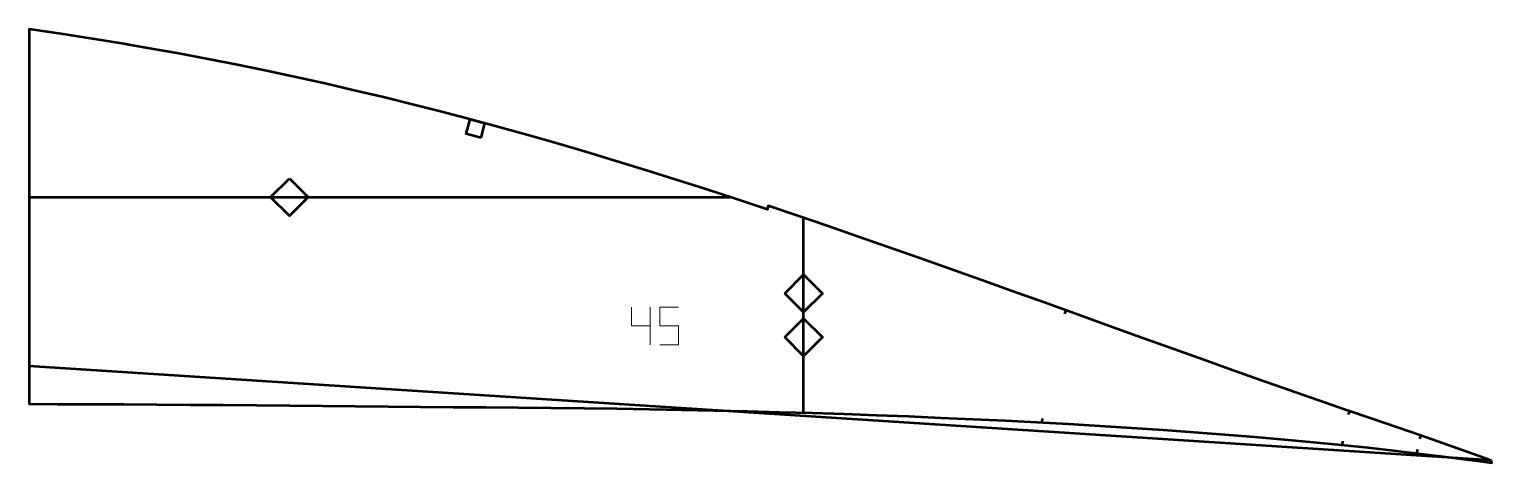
# Model space of a CAD drawing. Header units: metres. Extents: x 402 to 791, y 129 to 245.
import ezdxf

# ---------------------------------------------------------------- set-up
doc = ezdxf.new("R2010")
doc.units = ezdxf.units.M
doc.layers.add('Layer', color=1, linetype='Continuous', lineweight=50)
doc.layers.add('NumLabel', color=1, linetype='Continuous', lineweight=15)

msp = doc.modelspace()

# ---------------------------------------------------------------- linework, layer by layer
at = {"layer": 'Layer', "color": 7}
for p, q in [((402.27, 200), (588.55, 200)), ((465.42, 200), (477.42, 200)), ((608.13, 142.71), (608.13, 194.5)), ((608.13, 168.42), (608.13, 180.42)), ((608.13, 156.79), (608.13, 168.79)), ((402.27, 155.2), (790.3, 130.24))]:
    msp.add_line(p, q, dxfattribs=at)
at = {"layer": 'Layer'}
for p, q in [((677.83, 169.92), (677.49, 168.97)), ((671.56, 141.17), (671.48, 140.17)), ((753.22, 143.15), (752.89, 142.21)), ((772.14, 136.69), (771.82, 135.74)), ((751.36, 135.18), (751.26, 134.18)), ((771.22, 132.93), (771.14, 131.93))]:
    msp.add_line(p, q, dxfattribs=at)
for points in [[(790.91, 130.02), (787.98, 131.08), (783.2, 132.8), (777.95, 134.66), (772.22, 136.66), (765.99, 138.79), (759.3, 141.07), (752.21, 143.5), (744.82, 146.06), (737.17, 148.72), (729.34, 151.48), (721.35, 154.3), (713.25, 157.19), (705.06, 160.12), (696.81, 163.09), (688.5, 166.07), (680.18, 169.07), (671.85, 172.07), (663.53, 175.05), (655.25, 178.02), (646.99, 180.96), (638.77, 183.87), (630.59, 186.74), (622.45, 189.58), (614.36, 192.37), (606.3, 195.12), (598.73, 197.68), (598.41, 196.73), (597.98, 196.88), (590.01, 199.52), (582.09, 202.11), (574.21, 204.64), (566.35, 207.11), (558.53, 209.52), (550.73, 211.87), (542.95, 214.16), (535.18, 216.38), (527.42, 218.54), (519.67, 220.63), (511.92, 222.67), (504.17, 224.64), (496.42, 226.55), (488.67, 228.39), (480.91, 230.17), (473.14, 231.89), (465.37, 233.55), (457.59, 235.14), (449.8, 236.67), (442.01, 238.14), (434.2, 239.55), (426.39, 240.89), (418.57, 242.17), (410.74, 243.38), (402.91, 244.54), (402.27, 244.63), (402.27, 145.04), (409.67, 145), (418.53, 144.97), (427.38, 144.95), (436.21, 144.91), (445.03, 144.85), (453.86, 144.79), (462.69, 144.73), (471.48, 144.66), (480.22, 144.58), (488.94, 144.47), (497.64, 144.36), (506.31, 144.27), (514.98, 144.22), (523.66, 144.17), (532.33, 144.11), (541.03, 144.01), (549.75, 143.91), (558.46, 143.8), (567.13, 143.68), (575.75, 143.52), (584.37, 143.32), (593.03, 143.1), (601.71, 142.88), (610.35, 142.65), (618.92, 142.4), (627.47, 142.1), (636.04, 141.76), (644.63, 141.4), (653.21, 141.04), (661.7, 140.66), (670.11, 140.25), (678.49, 139.77), (686.9, 139.24), (695.32, 138.7), (703.69, 138.15), (711.94, 137.57), (720.07, 136.96), (728.09, 136.3), (735.96, 135.63), (743.62, 134.93), (751.03, 134.21), (758.16, 133.45), (764.96, 132.67), (771.41, 131.9), (777.41, 131.17), (782.92, 130.48), (787.95, 129.83), (791.04, 129.42), (790.91, 130.02)], [(522.28, 215.78), (518.42, 216.83), (519.46, 220.69), (523.32, 219.65), (522.28, 215.78)], [(471.42, 205), (476.42, 200), (471.42, 195), (466.42, 200), (471.42, 205)], [(603.13, 174.42), (608.13, 179.42), (613.13, 174.42), (608.13, 169.42), (603.13, 174.42)], [(603.13, 162.79), (608.13, 167.79), (613.13, 162.79), (608.13, 157.79), (603.13, 162.79)]]:
    msp.add_lwpolyline(points, close=True, dxfattribs=at)
at = {"layer": 'NumLabel', "color": 1}
for points in [[(562.37, 170.77), (562.37, 165.77), (567.37, 165.77), (567.37, 170.77), (567.37, 160.77)], [(574.87, 170.77), (569.87, 170.77), (569.87, 165.77), (574.87, 165.77), (574.87, 160.77), (569.87, 160.77)]]:
    msp.add_lwpolyline(points, dxfattribs=at)

doc.saveas('drawing.dxf')
